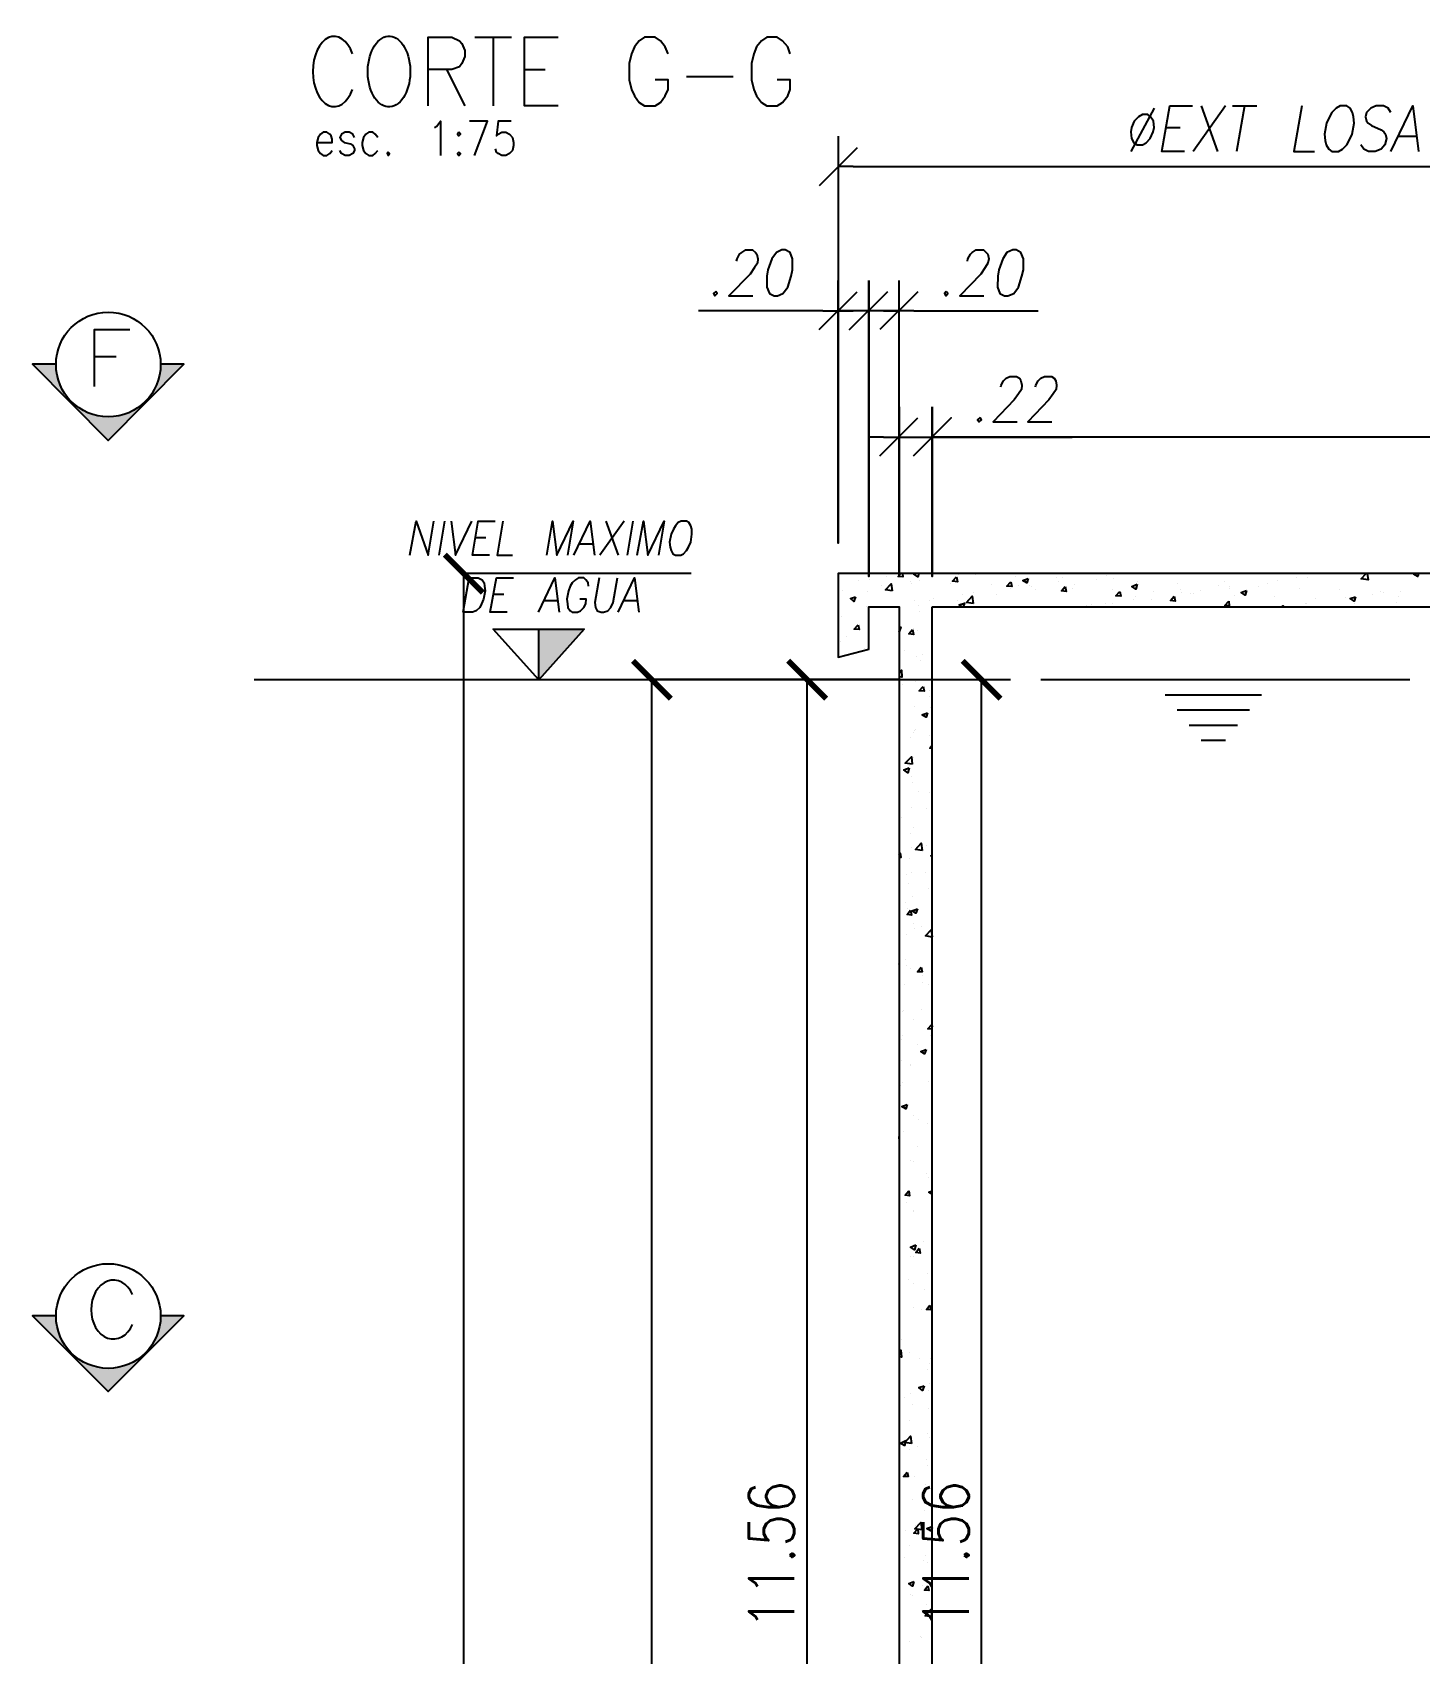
# Model space of a CAD drawing. Extents: x 93 to 1928, y 79 to 574.
# Drawn here: x 338.3 to 429.9, y 388.9 to 495.9 of the extents above; entities that cross this region are included whole.
import ezdxf

# ---------------------------------------------------------------- set-up
doc = ezdxf.new("R2010")
doc.units = 0
doc.header["$MEASUREMENT"] = 0
for name, color, linetype in [('Cotas', 1, 'Continuous'), ('PDF_00-COTAS-PARCIALES', 4, 'Continuous'), ('PDF_auxiliar', 1, 'Continuous'), ('PDF_CORTES', 6, 'Continuous'), ('PDF_HATCH', 1, 'Continuous')]:
    doc.layers.add(name, color=color, linetype=linetype)
doc.layers.add('PDF_0', color=7, linetype='Continuous', true_color=0x7fbfff)
doc.styles.add('ROMANS', font='ROMANS.SHX', dxfattribs={"width": 0.85})
doc.dimstyles.new('1.10', dxfattribs={"dimtxt": 3, "dimasz": 2.5, "dimexe": 0.18, "dimexo": 0.0625, "dimgap": 0.85, "dimtad": 1, "dimlfac": 0.1, "dimzin": 0, "dimdsep": 46, "dimtxsty": 'ROMANS', "dimblk": 'ARCHTICK', "dimcen": 0.09, "dimclrd": 256, "dimclre": 256, "dimclrt": 2, "dimadec": 0, "dimazin": 0, "dimtfac": 1, "dimtofl": 0, "dimtmove": 0, "dimatfit": 3, "dimfxl": 15, "dimfxlon": 1, "dimtolj": 1, "dimtzin": 0, "dimarcsym": 0})

# ---------------------------------------------------------------- blocks, each defined once
blk = doc.blocks.new('_ArchTick')
at = {"color": 0, "linetype": 'ByBlock', "const_width": 0.15}
blk.add_lwpolyline([(-0.5, -0.5), (0.5, 0.5)], dxfattribs=at)
blk = doc.blocks.new('*D20')
at = {"layer": 'Cotas', "lineweight": -2, "transparency": 16777216}
for p, q in [((394.19, 453.15), (379.01, 453.15)), ((379.19, 130.89), (379.19, 453.15)), ((394.19, 130.89), (379.01, 130.89))]:
    blk.add_line(p, q, dxfattribs=at)
at = {"layer": 'Defpoints', "color": 0, "transparency": 16777216}
for p in [(379.19, 453.15), (395.51, 453.15), (395.51, 130.89)]:
    blk.add_point(p, dxfattribs=at)
at = {"layer": 'Cotas', "lineweight": -2, "transparency": 16777216, "xscale": 2.5, "yscale": 2.5, "zscale": 2.5}
for p, rotation in [((379.19, 453.15), 90), ((379.19, 130.89), 270)]:
    blk.add_blockref('_ArchTick', p, dxfattribs=dict(at, rotation=rotation))
at = {"layer": 'Cotas', "color": 2, "transparency": 16777216, "insert": (376.84, 292.02), "char_height": 3, "attachment_point": 5, "rotation": 90, "style": 'ROMANS'}
blk.add_mtext('\\A1;32.15', dxfattribs=at)
blk = doc.blocks.new('*D105')
at = {"layer": 'Cotas', "lineweight": -2, "transparency": 16777216}
for p, q in [((397.77, 453.15), (401.14, 453.15)), ((400.96, 337.57), (400.96, 453.15)), ((397.77, 337.57), (401.14, 337.57))]:
    blk.add_line(p, q, dxfattribs=at)
at = {"layer": 'Defpoints', "color": 0, "transparency": 16777216}
for p in [(397.7, 453.15), (400.96, 453.15), (397.7, 337.57)]:
    blk.add_point(p, dxfattribs=at)
at = {"layer": 'Cotas', "lineweight": -2, "transparency": 16777216, "xscale": 2.5, "yscale": 2.5, "zscale": 2.5}
for p, rotation in [((400.96, 453.15), 90), ((400.96, 337.57), 270)]:
    blk.add_blockref('_ArchTick', p, dxfattribs=dict(at, rotation=rotation))
at = {"layer": 'Cotas', "color": 2, "transparency": 16777216, "insert": (398.61, 395.36), "char_height": 3, "attachment_point": 5, "rotation": 90, "style": 'ROMANS'}
blk.add_mtext('\\A1;11.56', dxfattribs=at)
blk = doc.blocks.new('*D110')
at = {"layer": 'Cotas', "lineweight": -2, "transparency": 16777216}
for p, q in [((395.45, 453.15), (389.26, 453.15)), ((389.44, 337.57), (389.44, 453.15)), ((395.45, 337.57), (389.26, 337.57))]:
    blk.add_line(p, q, dxfattribs=at)
at = {"layer": 'Defpoints', "color": 0, "transparency": 16777216}
for p in [(389.44, 453.15), (395.51, 453.15), (395.51, 337.57)]:
    blk.add_point(p, dxfattribs=at)
at = {"layer": 'Cotas', "lineweight": -2, "transparency": 16777216, "xscale": 2.5, "yscale": 2.5, "zscale": 2.5}
for p, rotation in [((389.44, 453.15), 90), ((389.44, 337.57), 270)]:
    blk.add_blockref('_ArchTick', p, dxfattribs=dict(at, rotation=rotation))
at = {"layer": 'Cotas', "color": 2, "transparency": 16777216, "insert": (387.09, 395.36), "char_height": 3, "attachment_point": 5, "rotation": 90, "style": 'ROMANS'}
blk.add_mtext('\\A1;11.56', dxfattribs=at)
blk = doc.blocks.new('*D111')
at = {"layer": 'Cotas', "lineweight": -2, "transparency": 16777216}
for p, q in [((381.77, 460.15), (366.59, 460.15)), ((366.77, 130.89), (366.77, 460.15)), ((381.77, 130.89), (366.59, 130.89))]:
    blk.add_line(p, q, dxfattribs=at)
at = {"layer": 'Defpoints', "color": 0, "transparency": 16777216}
for p in [(366.77, 460.15), (395.51, 460.15), (395.51, 130.89)]:
    blk.add_point(p, dxfattribs=at)
at = {"layer": 'Cotas', "lineweight": -2, "transparency": 16777216, "xscale": 2.5, "yscale": 2.5, "zscale": 2.5}
for p, rotation in [((366.77, 460.15), 90), ((366.77, 130.89), 270)]:
    blk.add_blockref('_ArchTick', p, dxfattribs=dict(at, rotation=rotation))
at = {"layer": 'Cotas', "color": 2, "transparency": 16777216, "insert": (364.42, 295.52), "char_height": 3, "attachment_point": 5, "rotation": 90, "style": 'ROMANS'}
blk.add_mtext('\\A1;32.93', dxfattribs=at)

msp = doc.modelspace()

# ---------------------------------------------------------------- hatches: boundary and pattern name
at = {"layer": 'PDF_00-COTAS-PARCIALES', "transparency": 33554559}
for points in [[(348.27, 473.967), (346.71, 473.967), (346.647, 473.33), (346.487, 472.725), (346.201, 472.153), (345.819, 471.643), (345.342, 471.198), (344.8, 470.879), (344.227, 470.656), (343.591, 470.529), (342.954, 470.529), (342.318, 470.656), (341.745, 470.879), (341.203, 471.198), (340.726, 471.643), (340.344, 472.153), (340.058, 472.725), (339.898, 473.33), (339.835, 473.967), (338.275, 473.967), (340.599, 471.643), (341.012, 471.198), (341.363, 470.879), (341.585, 470.656), (341.681, 470.529), (343.272, 468.938), (344.832, 470.529), (345.182, 470.879), (345.533, 471.198), (345.946, 471.643)], [(348.27, 411.163), (346.71, 411.163), (346.647, 410.527), (346.487, 409.922), (346.201, 409.349), (345.819, 408.84), (345.342, 408.394), (344.8, 408.076), (344.227, 407.853), (343.591, 407.725), (342.954, 407.725), (342.318, 407.853), (341.745, 408.076), (341.203, 408.394), (340.726, 408.84), (340.344, 409.349), (340.058, 409.922), (339.898, 410.527), (339.835, 411.163), (338.275, 411.163), (340.599, 408.84), (341.012, 408.394), (341.363, 408.076), (341.585, 407.853), (341.681, 407.725), (343.272, 406.166), (345.182, 408.076), (345.533, 408.394), (345.946, 408.84)]]:
    msp.add_hatch(color=256, dxfattribs=at).paths.add_polyline_path(points)

# ---------------------------------------------------------------- linework, layer by layer
at = {"layer": 'PDF_0', "color": 5, "lineweight": 25}
for points in [[(392.739, 488.259), (390.224, 485.745)], [(390.224, 476.259), (392.739, 478.742)], [(396.75, 478.742), (394.235, 476.259)], [(394.235, 467.919), (396.75, 470.434)]]:
    msp.add_lwpolyline(points, dxfattribs=at)
at = {"layer": 'PDF_0', "color": 2, "lineweight": 25}
for points in [[(392.484, 487.018), (391.497, 487.018)], [(390.479, 477.5), (391.497, 477.5)], [(394.49, 477.5), (393.503, 477.5), (392.484, 477.5)], [(396.495, 477.5), (395.508, 477.5)], [(394.49, 469.16), (395.508, 469.16)]]:
    msp.add_lwpolyline(points, dxfattribs=at)
at = {"layer": 'PDF_0', "color": 5, "lineweight": 25}
for points in [[(394.744, 478.742), (392.229, 476.259)], [(396.463, 467.919), (398.946, 470.434)]]:
    msp.add_lwpolyline(points, close=True, dxfattribs=at)
at = {"layer": 'PDF_0', "color": 2, "lineweight": 25}
msp.add_lwpolyline([(397.704, 469.16), (398.691, 469.16)], close=True, dxfattribs=at)
at = {"layer": 'PDF_00-COTAS-PARCIALES', "color": 7, "lineweight": 25}
for points in [[(364.409, 491.029), (364.409, 495.549), (365.968, 495.549), (366.478, 495.326), (366.637, 495.135), (366.828, 494.689), (366.828, 494.275), (366.637, 493.83), (366.478, 493.607), (365.968, 493.416), (364.409, 493.416)], [(367.496, 495.549), (369.916, 495.549)], [(368.706, 495.549), (368.706, 491.029)], [(373.003, 491.029), (370.775, 491.029), (370.775, 495.549), (373.003, 495.549)], [(380.261, 494.466), (380.07, 494.912), (379.751, 495.326), (379.401, 495.549), (378.701, 495.549), (378.351, 495.326), (378.033, 494.912), (377.842, 494.466), (377.682, 493.83), (377.682, 492.748), (377.842, 492.111), (378.033, 491.697), (378.351, 491.251), (378.701, 491.029), (379.401, 491.029), (379.751, 491.251), (380.07, 491.697), (380.261, 492.111), (380.261, 492.748), (379.401, 492.748)], [(388.314, 494.466), (388.155, 494.912), (387.805, 495.326), (387.455, 495.549), (386.786, 495.549), (386.436, 495.326), (386.086, 494.912), (385.927, 494.466), (385.768, 493.83), (385.768, 492.748), (385.927, 492.111), (386.086, 491.697), (386.436, 491.251), (386.786, 491.029), (387.455, 491.029), (387.805, 491.251), (388.155, 491.697), (388.314, 492.111), (388.314, 492.748), (387.455, 492.748)], [(365.618, 493.416), (366.828, 491.029)], [(370.775, 493.416), (372.144, 493.416)], [(381.47, 492.97), (384.558, 492.97)]]:
    msp.add_lwpolyline(points, dxfattribs=at)
at = {"layer": 'PDF_00-COTAS-PARCIALES', "lineweight": 25}
for points in [[(412.347, 490.869), (410.819, 488.005)], [(414.352, 488.005), (412.856, 488.005), (413.397, 491.029), (414.894, 491.029)], [(417.058, 491.029), (414.925, 488.005)], [(415.467, 491.029), (416.549, 488.005)], [(417.536, 491.029), (419.127, 491.029)], [(418.331, 491.029), (417.79, 488.005)], [(422.119, 491.029), (421.578, 488.005), (422.947, 488.005)], [(427.976, 490.583), (427.817, 490.869), (427.499, 491.029), (427.021, 491.029), (426.671, 490.869), (426.385, 490.583), (426.321, 490.297), (426.385, 490.01), (426.48, 489.883), (426.703, 489.724), (427.34, 489.437), (427.531, 489.31), (427.626, 489.151), (427.69, 488.864), (427.594, 488.45), (427.34, 488.164), (426.958, 488.005), (426.512, 488.005), (426.194, 488.164), (426.003, 488.45)], [(427.976, 488.005), (429.441, 491.029), (429.823, 488.005)], [(357.056, 488.609), (358.074, 488.609), (358.074, 488.832), (358.011, 489.055), (357.915, 489.151), (357.724, 489.278), (357.469, 489.278), (357.31, 489.151), (357.151, 488.928), (357.056, 488.609), (357.056, 488.418), (357.151, 488.068), (357.31, 487.877), (357.469, 487.75), (357.724, 487.75), (357.915, 487.877), (358.074, 488.068)], [(359.538, 488.928), (359.443, 489.151), (359.188, 489.278), (358.934, 489.278), (358.679, 489.151), (358.583, 488.928), (358.679, 488.737), (358.87, 488.609), (359.284, 488.514), (359.443, 488.418), (359.538, 488.196), (359.538, 488.068), (359.443, 487.877), (359.188, 487.75), (358.934, 487.75), (358.679, 487.877), (358.583, 488.068)], [(361.098, 488.928), (360.907, 489.151), (360.748, 489.278), (360.493, 489.278), (360.302, 489.151), (360.143, 488.928), (360.048, 488.609), (360.048, 488.418), (360.143, 488.068), (360.302, 487.877), (360.493, 487.75), (360.748, 487.75), (360.907, 487.877), (361.098, 488.068)], [(364.822, 489.596), (364.982, 489.692), (365.236, 490.01), (365.236, 487.75)], [(367.464, 487.75), (368.324, 490.01), (367.146, 490.01)], [(369.884, 490.01), (369.024, 490.01), (368.929, 489.055), (369.024, 489.151), (369.279, 489.278), (369.534, 489.278), (369.788, 489.151), (369.979, 488.928), (370.043, 488.609), (370.043, 488.418), (369.979, 488.068), (369.788, 487.877), (369.534, 487.75), (369.279, 487.75), (369.024, 487.877), (368.929, 487.973), (368.865, 488.196)], [(413.143, 489.596), (414.066, 489.596)], [(428.517, 489.023), (429.663, 489.023)], [(384.781, 480.779), (384.813, 480.938), (384.972, 481.225), (385.131, 481.352), (385.386, 481.511), (385.831, 481.511), (386.022, 481.352), (386.118, 481.225), (386.181, 480.938), (386.15, 480.652), (385.959, 480.365), (385.672, 479.919), (384.272, 478.487), (385.863, 478.487)], [(400.028, 480.779), (400.06, 480.938), (400.219, 481.225), (400.347, 481.352), (400.601, 481.511), (401.079, 481.511), (401.27, 481.352), (401.365, 481.225), (401.429, 480.938), (401.365, 480.652), (401.206, 480.365), (400.919, 479.919), (399.519, 478.487), (401.11, 478.487)], [(339.835, 473.967), (338.275, 473.967), (343.272, 468.938), (348.27, 473.967), (346.71, 473.967)], [(402.225, 472.471), (402.256, 472.598), (402.416, 472.885), (402.575, 473.044), (402.829, 473.171), (403.275, 473.171), (403.466, 473.044), (403.562, 472.885), (403.625, 472.598), (403.593, 472.312), (403.402, 472.025), (403.116, 471.611), (401.715, 470.179), (403.307, 470.179)], [(404.516, 472.471), (404.548, 472.598), (404.707, 472.885), (404.867, 473.044), (405.121, 473.171), (405.567, 473.171), (405.758, 473.044), (405.853, 472.885), (405.917, 472.598), (405.885, 472.312), (405.694, 472.025), (405.408, 471.611), (404.007, 470.179), (405.599, 470.179)], [(363.199, 461.362), (363.613, 463.622), (364.409, 461.362), (364.791, 463.622)], [(365.491, 463.622), (365.109, 461.362)], [(365.937, 463.622), (366.223, 461.362), (367.305, 463.622)], [(368.451, 461.362), (367.337, 461.362), (367.719, 463.622), (368.833, 463.622)], [(369.343, 463.622), (368.961, 461.362), (369.979, 461.362)], [(372.239, 461.362), (372.621, 463.622), (372.908, 461.362), (373.99, 463.622), (373.608, 461.362)], [(374.022, 461.362), (375.104, 463.622), (375.391, 461.362)], [(377.364, 463.622), (375.741, 461.362)], [(376.155, 463.622), (376.95, 461.362)], [(377.937, 463.622), (377.555, 461.362)], [(378.224, 461.362), (378.637, 463.622), (378.924, 461.362), (380.006, 463.622), (379.624, 461.362)], [(367.528, 462.539), (368.228, 462.539)], [(374.404, 462.126), (375.263, 462.126)], [(369.629, 457.605), (368.515, 457.605), (368.929, 459.866), (370.043, 459.866)], [(371.698, 457.605), (372.78, 459.866), (373.067, 457.605)], [(375.009, 459.324), (374.977, 459.547), (374.818, 459.738), (374.69, 459.866), (374.34, 459.866), (374.149, 459.738), (373.926, 459.547), (373.799, 459.324), (373.672, 459.006), (373.576, 458.465), (373.608, 458.147), (373.64, 457.924), (373.799, 457.701), (373.926, 457.605), (374.276, 457.605), (374.467, 457.701), (374.69, 457.924), (374.818, 458.147), (374.849, 458.465), (374.436, 458.465)], [(375.709, 459.866), (375.422, 458.242), (375.454, 457.924), (375.582, 457.701), (375.836, 457.605), (375.995, 457.605), (376.282, 457.701), (376.473, 457.924), (376.632, 458.242), (376.918, 459.866)], [(376.95, 457.605), (378.033, 459.866), (378.319, 457.605)], [(368.738, 458.783), (369.406, 458.783)], [(372.08, 458.369), (372.94, 458.369)], [(377.332, 458.369), (378.192, 458.369)], [(339.835, 411.163), (338.275, 411.163), (343.272, 406.166), (348.27, 411.163), (346.71, 411.163)]]:
    msp.add_lwpolyline(points, dxfattribs=at)
for points in [[(411.583, 490.456), (411.328, 490.297), (411.042, 490.01), (410.851, 489.596), (410.819, 489.31), (410.851, 488.864), (411.01, 488.578), (411.233, 488.45), (411.583, 488.45), (411.838, 488.578), (412.092, 488.864), (412.283, 489.31), (412.347, 489.596), (412.315, 490.01), (412.124, 490.297), (411.933, 490.456)], [(424.634, 491.029), (424.379, 490.869), (424.093, 490.583), (423.934, 490.297), (423.743, 489.883), (423.615, 489.151), (423.647, 488.737), (423.711, 488.45), (423.902, 488.164), (424.093, 488.005), (424.539, 488.005), (424.793, 488.164), (425.08, 488.45), (425.239, 488.737), (425.43, 489.151), (425.557, 489.883), (425.525, 490.297), (425.462, 490.583), (425.302, 490.869), (425.08, 491.029)], [(366.446, 489.278), (366.35, 489.151), (366.446, 489.055), (366.541, 489.151)], [(361.767, 487.973), (361.703, 487.877), (361.767, 487.75), (361.862, 487.877)], [(366.446, 487.973), (366.35, 487.877), (366.446, 487.75), (366.541, 487.877)], [(387.773, 481.511), (387.423, 481.352), (387.105, 480.938), (386.85, 480.206), (386.786, 479.792), (386.786, 479.06), (386.945, 478.646), (387.264, 478.487), (387.487, 478.487), (387.837, 478.646), (388.155, 479.06), (388.378, 479.792), (388.473, 480.206), (388.473, 480.938), (388.314, 481.352), (387.996, 481.511)], [(403.02, 481.511), (402.638, 481.352), (402.352, 480.938), (402.097, 480.206), (402.034, 479.792), (402.002, 479.06), (402.161, 478.646), (402.479, 478.487), (402.702, 478.487), (403.084, 478.646), (403.402, 479.06), (403.625, 479.792), (403.721, 480.206), (403.721, 480.938), (403.562, 481.352), (403.243, 481.511)], [(383.412, 478.773), (383.253, 478.646), (383.348, 478.487), (383.508, 478.646)], [(398.628, 478.773), (398.5, 478.646), (398.596, 478.487), (398.723, 478.646)], [(400.856, 470.465), (400.697, 470.306), (400.792, 470.179), (400.951, 470.306)], [(381.12, 463.622), (380.929, 463.526), (380.738, 463.303), (380.611, 463.081), (380.452, 462.762), (380.356, 462.221), (380.388, 461.903), (380.452, 461.68), (380.579, 461.457), (380.738, 461.362), (381.088, 461.362), (381.279, 461.457), (381.47, 461.68), (381.598, 461.903), (381.757, 462.221), (381.821, 462.762), (381.821, 463.081), (381.757, 463.303), (381.63, 463.526), (381.47, 463.622)], [(366.732, 457.605), (367.114, 459.866), (367.719, 459.866), (367.974, 459.738), (368.101, 459.547), (368.133, 459.324), (368.165, 459.006), (368.069, 458.465), (367.942, 458.147), (367.815, 457.924), (367.592, 457.701), (367.337, 457.605)]]:
    msp.add_lwpolyline(points, close=True, dxfattribs=at)
at = {"layer": 'PDF_00-COTAS-PARCIALES', "color": 2, "lineweight": 25}
for points in [[(391.497, 489.023), (391.497, 462.157), (391.497, 479.506)], [(392.484, 487.018), (478.684, 487.018)], [(395.508, 471.166), (395.508, 459.961), (395.508, 479.506)], [(390.479, 477.5), (382.266, 477.5)], [(394.49, 477.5), (395.508, 477.5), (393.503, 477.5), (391.497, 477.5), (392.484, 477.5)], [(396.495, 477.5), (404.707, 477.5)], [(394.49, 469.16), (393.503, 469.16)], [(395.508, 469.16), (397.704, 469.16)], [(464.264, 469.16), (472.477, 469.16), (398.691, 469.16), (406.936, 469.16)], [(371.73, 453.149), (368.706, 456.491), (374.722, 456.491), (371.73, 453.149), (371.73, 456.491)], [(402.861, 453.149), (352.917, 453.149)]]:
    msp.add_lwpolyline(points, dxfattribs=at)
for points in [[(393.503, 479.506), (393.503, 459.961)], [(397.704, 471.166), (397.704, 459.961)]]:
    msp.add_lwpolyline(points, close=True, dxfattribs=at)
at = {"layer": 'PDF_00-COTAS-PARCIALES', "color": 6, "lineweight": 25}
for points in [[(342.381, 472.503), (342.381, 476.259), (344.705, 476.259)], [(342.381, 474.476), (343.814, 474.476)]]:
    msp.add_lwpolyline(points, dxfattribs=at)
at = {"layer": 'PDF_00-COTAS-PARCIALES', "lineweight": 25}
for centre in [(343.288, 473.951), (343.288, 411.147)]:
    msp.add_circle(centre, 3.454, dxfattribs=at)
at = {"layer": 'PDF_00-COTAS-PARCIALES', "color": 7, "lineweight": 25}
for centre, major_axis, ratio, start_param, end_param in [((358.2, 493.29), (-0.002, 2.318), 0.6066136, 5.2440948, 10.4611185), ((361.825, 493.287), (0.011, 2.336), 0.6007105, 0.2558264, 6.5390117)]:
    msp.add_ellipse(centre, major_axis=major_axis, ratio=ratio, start_param=start_param, end_param=end_param, dxfattribs=at)
at = {"layer": 'PDF_00-COTAS-PARCIALES', "color": 6, "lineweight": 25}
msp.add_ellipse((343.624, 411.57), major_axis=(0.014, 1.942), ratio=0.7598939, start_param=5.2545534, end_param=10.4720151, dxfattribs=at)
at = {"layer": 'PDF_00-COTAS-PARCIALES', "color": 2, "transparency": 33554559}
msp.add_solid([(371.73, 456.491), (374.722, 456.491), (371.73, 453.149)], dxfattribs=at)
at = {"layer": 'PDF_auxiliar', "lineweight": 25}
for points in [[(429.25, 453.149), (404.867, 453.149)], [(419.445, 452.13), (413.079, 452.13)], [(418.65, 451.144), (413.875, 451.144)], [(417.854, 450.125), (414.671, 450.125)], [(417.058, 449.138), (415.467, 449.138)]]:
    msp.add_lwpolyline(points, dxfattribs=at)
at = {"layer": 'PDF_CORTES', "lineweight": 25}
for points in [[(475.692, 457.956), (477.697, 457.956), (477.697, 455.154), (479.703, 454.645), (479.703, 460.152), (391.497, 460.152), (391.497, 454.645), (393.503, 455.154), (393.503, 457.956), (395.508, 457.956), (395.508, 330.152), (397.704, 330.152), (397.704, 332.571), (473.495, 332.571), (473.495, 330.152), (475.692, 330.152)], [(397.704, 457.956), (473.495, 457.956), (473.495, 337.569), (397.704, 337.569)]]:
    msp.add_lwpolyline(points, close=True, dxfattribs=at)
at = {"layer": 'PDF_HATCH', "lineweight": 25}
for points in [[(395.731, 460.152), (395.763, 459.929), (395.444, 459.961), (395.635, 460.152)], [(396.813, 460.152), (396.75, 459.929), (396.495, 460.12), (396.622, 460.152)], [(426.417, 460.152), (426.48, 459.738), (426.035, 459.802), (426.353, 460.152)], [(429.823, 460.152), (429.759, 459.961), (429.504, 460.12), (429.6, 460.152)], [(391.561, 459.515), (391.561, 459.515)], [(392.802, 459.675), (392.802, 459.675)], [(393.566, 459.738), (393.566, 459.738)], [(394.33, 459.388), (394.33, 459.388)], [(394.712, 459.929), (394.712, 459.929)], [(396.24, 459.643), (396.24, 459.643)], [(396.336, 459.484), (396.336, 459.484)], [(396.877, 459.706), (396.877, 459.706)], [(398.914, 459.515), (398.914, 459.515)], [(399.264, 459.961), (399.264, 459.961)], [(399.455, 460.088), (399.455, 460.088)], [(400.538, 460.088), (400.538, 460.088)], [(401.588, 459.42), (401.588, 459.42)], [(402.861, 459.197), (402.861, 459.197)], [(403.211, 459.961), (403.211, 459.961)], [(403.371, 459.388), (403.371, 459.388)], [(404.134, 459.356), (404.134, 459.356)], [(404.262, 459.293), (404.262, 459.293)], [(404.516, 459.07), (404.516, 459.07)], [(405.885, 459.866), (405.885, 459.866)], [(406.013, 459.611), (406.013, 459.611)], [(406.299, 459.866), (406.299, 459.866)], [(406.936, 459.165), (406.936, 459.165)], [(407.127, 459.452), (407.127, 459.452)], [(408.559, 459.738), (408.559, 459.738)], [(409.196, 460.025), (409.196, 460.025)], [(409.61, 459.07), (409.61, 459.07)], [(409.673, 459.802), (409.673, 459.802)], [(411.233, 459.611), (411.233, 459.611)], [(412.22, 460.12), (412.22, 460.12)], [(413.907, 459.515), (413.907, 459.515)], [(414.066, 459.133), (414.066, 459.133)], [(416.581, 459.388), (416.581, 459.388)], [(416.994, 459.611), (416.994, 459.611)], [(417.345, 459.293), (417.345, 459.293)], [(417.345, 459.197), (417.345, 459.197)], [(419.254, 459.293), (419.254, 459.293)], [(419.859, 459.515), (419.859, 459.515)], [(419.923, 460.12), (419.923, 460.12)], [(420.496, 459.706), (420.496, 459.706)], [(421.769, 459.866), (421.769, 459.866)], [(421.928, 459.165), (421.928, 459.165)], [(422.469, 459.897), (422.469, 459.897)], [(423.647, 460.12), (423.647, 460.12)], [(424.602, 459.07), (424.602, 459.07)], [(391.752, 459.038), (391.752, 459.038)], [(393.407, 458.974), (393.407, 458.974)], [(396.559, 458.369), (396.559, 458.369)], [(396.813, 458.019), (396.813, 458.019)], [(397.545, 458.369), (397.545, 458.369)], [(397.8, 458.529), (397.8, 458.529)], [(399.392, 458.401), (399.392, 458.401)], [(399.678, 457.956), (399.487, 458.083), (399.837, 458.21), (399.742, 457.956)], [(399.71, 458.783), (399.71, 458.783)], [(400.442, 458.879), (400.442, 458.879)], [(401.97, 458.751), (401.97, 458.751)], [(407.859, 458.051), (407.859, 458.051)], [(408.209, 458.115), (408.209, 458.115)], [(409.132, 458.21), (409.132, 458.21)], [(409.61, 458.147), (409.61, 458.147)], [(411.01, 458.465), (411.01, 458.465)], [(411.137, 458.624), (411.137, 458.624)], [(412.156, 458.465), (412.156, 458.465)], [(412.283, 458.942), (412.283, 458.942)], [(414.193, 458.879), (414.193, 458.879)], [(414.766, 458.847), (414.766, 458.847)], [(414.957, 458.847), (414.957, 458.847)], [(415.435, 459.038), (415.435, 459.038)], [(417.631, 458.72), (417.631, 458.72)], [(420.305, 458.624), (420.305, 458.624)], [(420.782, 457.956), (420.878, 458.019), (420.878, 457.956)], [(422.342, 458.147), (422.342, 458.147)], [(422.406, 458.21), (422.406, 458.21)], [(422.979, 458.497), (422.979, 458.497)], [(424.984, 458.56), (424.984, 458.56)], [(425.493, 458.56), (425.493, 458.56)], [(425.557, 458.147), (425.557, 458.147)], [(425.653, 458.401), (425.653, 458.401)], [(426.767, 458.751), (426.767, 458.751)], [(427.276, 458.942), (427.276, 458.942)], [(427.499, 458.879), (427.499, 458.879)], [(428.358, 458.274), (428.358, 458.274)], [(428.486, 458.656), (428.486, 458.656)], [(428.645, 458.974), (428.645, 458.974)], [(391.497, 457.86), (391.497, 457.86)], [(391.497, 457.701), (391.497, 457.701)], [(391.688, 457.351), (391.688, 457.351)], [(391.688, 457.351), (391.688, 457.351)], [(393.375, 457.956), (393.375, 457.956)], [(396.845, 457.637), (396.845, 457.637)], [(392.07, 455.982), (392.07, 455.982)], [(395.508, 456.555), (395.635, 456.619), (395.508, 456.3), (395.508, 456.332)], [(396.495, 456.555), (396.495, 456.555)], [(396.527, 456.109), (396.527, 456.109)], [(396.75, 456.364), (396.75, 456.364)], [(391.625, 455.696), (391.625, 455.696)], [(393.216, 455.186), (393.216, 455.186)], [(395.89, 455.091), (395.89, 455.091)], [(397.068, 454.836), (397.068, 454.836)], [(395.508, 453.595), (395.667, 453.786), (395.699, 453.308), (395.508, 453.34)], [(396.686, 454.709), (396.686, 454.709)], [(396.941, 454.422), (396.941, 454.422)], [(395.763, 452.863), (395.763, 452.863)], [(396.304, 453.117), (396.304, 453.117)], [(396.622, 453.022), (396.622, 453.022)], [(397.514, 452.035), (397.514, 452.035)], [(397.545, 452.417), (397.545, 452.417)], [(396.559, 451.366), (396.559, 451.366)], [(397.609, 451.303), (397.609, 451.303)], [(396.495, 449.679), (396.495, 449.679)], [(396.527, 449.775), (396.527, 449.775)], [(396.59, 449.87), (396.59, 449.87)], [(397.545, 449.488), (397.545, 449.488)], [(396.272, 449.329), (396.272, 449.329)], [(397.704, 448.629), (397.545, 448.629), (397.704, 448.82)], [(397.641, 449.202), (397.641, 449.202)], [(395.572, 447.324), (395.572, 447.324)], [(396.208, 447.515), (396.208, 447.515)], [(396.431, 448.024), (396.431, 448.024)], [(396.304, 446.783), (396.304, 446.783)], [(396.368, 446.369), (396.368, 446.369)], [(396.781, 445.764), (396.781, 445.764)], [(397.514, 445.669), (397.514, 445.669)], [(396.304, 444.682), (396.304, 444.682)], [(397.291, 444.65), (397.291, 444.65)], [(395.667, 444.077), (395.667, 444.077)], [(396.24, 443.027), (396.24, 443.027)], [(396.495, 443.409), (396.495, 443.409)], [(396.304, 442.104), (396.304, 442.104)], [(397.323, 442.231), (397.323, 442.231)], [(395.508, 441.594), (395.572, 441.69), (395.635, 441.403), (395.508, 441.403)], [(396.177, 441.34), (396.177, 441.34)], [(397.704, 441.467), (397.609, 441.531), (397.704, 441.562)], [(396.017, 440.257), (396.017, 440.257)], [(396.304, 440.416), (396.304, 440.416)], [(397.259, 440.416), (397.259, 440.416)], [(396.145, 439.684), (396.145, 439.684)], [(396.368, 438.857), (396.368, 438.857)], [(397.482, 439.334), (397.482, 439.334)], [(395.954, 438.443), (395.954, 438.443)], [(396.081, 438.029), (396.081, 438.029)], [(396.495, 437.074), (396.495, 437.074)], [(396.527, 436.724), (396.527, 436.724)], [(397.004, 436.883), (397.004, 436.883)], [(397.704, 436.151), (397.259, 436.246), (397.641, 436.628), (397.704, 436.183)], [(396.017, 436.342), (396.017, 436.342)], [(395.954, 434.687), (395.954, 434.687)], [(395.508, 434.4), (395.508, 434.4)], [(395.508, 434.368), (395.508, 434.4)], [(396.017, 434.305), (396.017, 434.305)], [(396.272, 434.082), (396.272, 434.082)], [(397.068, 433.636), (397.068, 433.636)], [(395.89, 433), (395.89, 433)], [(397.036, 433.191), (397.036, 433.191)], [(397.482, 433), (397.482, 433)], [(395.826, 431.344), (395.826, 431.344)], [(396.972, 431.376), (396.972, 431.376)], [(397.704, 431.663), (397.704, 431.663)], [(395.731, 431.217), (395.731, 431.217)], [(396.463, 430.74), (396.463, 430.74)], [(397.704, 430.071), (397.418, 430.103), (397.673, 430.389), (397.704, 430.23)], [(395.667, 429.403), (395.667, 429.403)], [(395.763, 429.657), (395.763, 429.657)], [(397.577, 429.657), (397.577, 429.657)], [(396.718, 429.084), (396.718, 429.084)], [(395.699, 428.002), (395.699, 428.002)], [(396.24, 427.684), (396.24, 427.684)], [(396.272, 427.747), (396.272, 427.747)], [(395.635, 426.347), (395.635, 426.347)], [(395.731, 426.538), (395.731, 426.538)], [(397.45, 426.633), (397.45, 426.633)], [(395.572, 424.66), (395.572, 424.66)], [(396.463, 424.373), (396.463, 424.373)], [(396.781, 424.15), (396.781, 424.15)], [(397.418, 423.864), (397.418, 423.864)], [(395.508, 422.845), (395.508, 423.005)], [(395.508, 423.005), (395.508, 423.005)], [(395.508, 422.845), (395.508, 422.845)], [(395.795, 423.323), (395.795, 423.323)], [(396.718, 422.336), (396.718, 422.336)], [(396.24, 421.381), (396.24, 421.381)], [(396.431, 421.317), (396.431, 421.317)], [(397.291, 420.585), (397.291, 420.585)], [(397.45, 420.299), (397.45, 420.299)], [(395.986, 418.612), (395.986, 418.612)], [(397.704, 419.185), (397.482, 419.312), (397.704, 419.408)], [(396.431, 418.039), (396.431, 418.039)], [(396.495, 418.102), (396.495, 418.102)], [(397.132, 416.097), (397.132, 416.097)], [(396.24, 415.047), (396.24, 415.047)], [(396.495, 415.078), (396.495, 415.078)], [(396.145, 413.551), (396.145, 413.551)], [(396.431, 413.264), (396.431, 413.264)], [(397.418, 413.933), (397.418, 413.933)], [(397.195, 412.882), (397.195, 412.882)], [(396.431, 411.704), (396.431, 411.704)], [(397.004, 411.545), (397.004, 411.545)], [(397.704, 411.704), (397.704, 411.704)], [(397.641, 410.017), (397.641, 410.017)], [(395.508, 408.776), (395.635, 408.903), (395.667, 408.426), (395.508, 408.458)], [(395.699, 409.572), (395.699, 409.572)], [(396.208, 408.712), (396.208, 408.712)], [(396.845, 408.33), (396.845, 408.33)], [(397.545, 408.012), (397.545, 408.012)], [(397.577, 408.362), (397.577, 408.362)], [(397.418, 407.598), (397.418, 407.598)], [(397.514, 406.707), (397.514, 406.707)], [(395.858, 405.784), (395.858, 405.784)], [(396.24, 406.038), (396.24, 406.038)], [(397.482, 406.197), (397.482, 406.197)], [(396.399, 405.338), (396.399, 405.338)], [(397.45, 405.02), (397.45, 405.02)], [(396.177, 404.224), (396.177, 404.224)], [(395.922, 402.537), (395.922, 402.537)], [(396.208, 402.346), (396.208, 402.346)], [(396.75, 402.505), (396.75, 402.505)], [(397.386, 403.364), (397.386, 403.364)], [(397.545, 403.11), (397.545, 403.11)], [(397.323, 401.677), (397.323, 401.677)], [(396.559, 400.563), (396.559, 400.563)], [(397.386, 401.264), (397.386, 401.264)], [(397.259, 400.022), (397.259, 400.022)], [(396.399, 399.004), (396.399, 399.004)], [(397.195, 398.335), (397.195, 398.335)], [(397.259, 398.972), (397.259, 398.972)], [(395.572, 397.985), (395.572, 397.985)], [(395.954, 396.998), (395.954, 396.998)], [(396.622, 397.316), (396.622, 397.316)], [(397.195, 397.157), (397.195, 397.157)], [(397.704, 397.189), (397.609, 396.966), (397.354, 397.125), (397.704, 397.253)], [(396.177, 396.011), (396.177, 396.011)], [(397.163, 396.68), (397.163, 396.68)], [(395.89, 395.184), (395.89, 395.184)], [(397.1, 395.025), (397.1, 395.025)], [(397.259, 395.343), (397.259, 395.343)], [(397.386, 394.897), (397.386, 394.897)], [(396.272, 392.765), (396.272, 392.765)], [(396.463, 393.433), (396.463, 393.433)], [(397.036, 393.338), (397.036, 393.338)], [(396.368, 392.669), (396.368, 392.669)], [(396.972, 391.682), (396.972, 391.682)], [(397.354, 392.096), (397.354, 392.096)], [(396.177, 389.677), (396.177, 389.677)], [(396.909, 389.995), (396.909, 389.995)], [(397.004, 389.9), (397.004, 389.9)]]:
    msp.add_lwpolyline(points, dxfattribs=at)
for points in [[(395.062, 459.006), (394.617, 459.07), (394.999, 459.484)], [(399.296, 459.929), (399.36, 459.611), (399.041, 459.643)], [(402.893, 459.611), (402.957, 459.293), (402.638, 459.324)], [(404.039, 459.834), (403.943, 459.547), (403.689, 459.706)], [(406.49, 459.293), (406.554, 458.974), (406.235, 459.006)], [(411.233, 459.452), (411.137, 459.133), (410.883, 459.293)], [(392.643, 458.624), (392.516, 458.306), (392.293, 458.497)], [(400.41, 458.178), (399.965, 458.242), (400.347, 458.656)], [(410.087, 458.974), (410.151, 458.656), (409.832, 458.688)], [(413.684, 458.656), (413.748, 458.338), (413.429, 458.369)], [(417.281, 458.338), (417.313, 458.019), (417.026, 458.051)], [(418.459, 459.038), (418.363, 458.72), (418.109, 458.911)], [(425.653, 458.624), (425.557, 458.338), (425.302, 458.497)], [(392.802, 456.778), (392.866, 456.46), (392.548, 456.491)], [(396.399, 456.46), (396.463, 456.141), (396.145, 456.173)], [(397.1, 452.703), (397.163, 452.385), (396.845, 452.417)], [(397.386, 450.953), (397.291, 450.666), (397.036, 450.825)], [(396.177, 447.324), (396.081, 447.006), (395.826, 447.197)], [(396.368, 447.579), (395.922, 447.642), (396.336, 448.056)], [(397.036, 441.881), (396.59, 441.944), (396.972, 442.358)], [(396.272, 437.934), (396.336, 437.615), (396.049, 437.647)], [(396.718, 438.029), (396.622, 437.743), (396.368, 437.902)], [(396.972, 434.177), (397.036, 433.859), (396.718, 433.859)], [(397.291, 428.734), (397.195, 428.448), (396.941, 428.607)], [(396.049, 425.105), (395.954, 424.819), (395.699, 424.978)], [(396.145, 419.408), (396.208, 419.089), (395.922, 419.121)], [(396.622, 415.842), (396.527, 415.524), (396.272, 415.683)], [(396.845, 415.62), (396.909, 415.301), (396.622, 415.333)], [(397.545, 411.864), (397.609, 411.545), (397.323, 411.577)], [(397.163, 406.548), (397.068, 406.229), (396.813, 406.42)], [(395.954, 402.919), (395.858, 402.601), (395.604, 402.76)], [(396.336, 402.728), (395.89, 402.792), (396.272, 403.205)], [(396.049, 400.85), (396.113, 400.563), (395.795, 400.563)], [(396.75, 397.094), (396.781, 396.775), (396.495, 396.807)], [(397.004, 397.03), (396.559, 397.094), (396.941, 397.507)], [(396.495, 393.624), (396.399, 393.306), (396.145, 393.497)], [(397.418, 393.338), (397.482, 393.019), (397.195, 393.051)], [(397.673, 391.3), (397.227, 391.364), (397.609, 391.778)]]:
    msp.add_lwpolyline(points, close=True, dxfattribs=at)

# ---------------------------------------------------------------- dimensions: what is measured, and where the dimension line sits
at = {"layer": 'Cotas'}
for base, p1, p2, picture, middle in [((366.774, 460.152), (395.508, 130.886), (395.508, 460.152), '*D111', (364.424, 295.519)), ((389.443, 453.149), (395.508, 337.569), (395.508, 453.149), '*D110', (387.093, 395.359)), ((400.961, 453.149), (397.704, 337.569), (397.704, 453.149), '*D105', (398.611, 395.359))]:
    dim = msp.add_linear_dim(base=base, p1=p1, p2=p2, angle=90, dimstyle='1.10', dxfattribs=at)
    dim.commit()
    dim.dimension.update_dxf_attribs({"geometry": picture, "text_midpoint": middle})
dim = msp.add_linear_dim(base=(379.186, 453.149), p1=(395.508, 130.886), p2=(395.508, 453.149), angle=90, text='32.15', dimstyle='1.10', dxfattribs=at)
dim.commit()
dim.dimension.update_dxf_attribs({"geometry": '*D20', "text_midpoint": (376.836, 292.018)})

doc.saveas('drawing.dxf')
